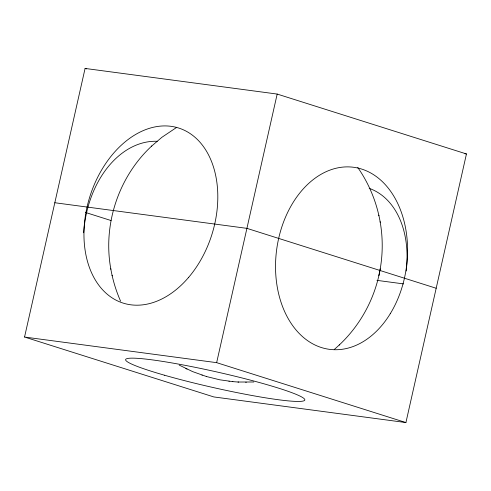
<?xml version="1.0" encoding="UTF-8"?>
<svg xmlns="http://www.w3.org/2000/svg" width="491" height="491" viewBox="0 0 491 491"><rect width="100%" height="100%" fill="white"/><g stroke="black" fill="none" stroke-linecap="round" stroke-linejoin="round"><path stroke-width="0.74" d="M151.811 145.937C118.564 176.717 102.619 224.743 110.874 269.295M339.189 345.063C358.939 326.583 372.902 302.075 378.862 275.697L378.923 275.414C382.863 257.818 383.281 239.455 380.126 221.705M378.862 275.697L380.237 268.859M24.55 337.041L85.084 68.439L277.182 94.063L466.45 153.959L405.916 422.561L213.818 396.937L24.55 337.041L216.648 362.659L405.916 422.561M216.648 362.659L277.182 94.063M151.369 146.336L161.926 137.271L176.668 127.384M334.236 349.524L339.631 344.664M253.829 381.992L238.018 382.023M245.66 382.231L246.316 382.243M232.844 381.642L219.71 379.795L206.386 376.511M232.341 381.605L238.687 382.072M464.934 153.757L466.45 153.959M54.814 202.74L246.918 228.358L436.186 288.26M376.959 280.361L403.534 283.902M228.923 381.212L229.279 381.262M201.936 375.099L202.28 375.204M85.084 68.439L86.545 68.906M85.508 212.456L111.083 220.551M206.613 376.585L192.515 371.564L179.203 365.095M185.85 368.551L187.046 369.091M357.749 167.456C369.152 183.787 376.855 202.654 380.23 222.282M120.583 301.143C115.999 290.789 112.715 279.876 110.77 268.718M378.813 215.156L378.917 215.721M112.083 275.279L112.187 275.844M83.685 232.783A91.829 65.475 -82.4 0 1 157.206 141.291M369.195 188.348A91.835 63.891 -72.4 0 1 406.198 271.001M188.562 277.458A91.835 63.891 -72.4 0 0 179.902 128.439A91.835 63.891 -72.4 0 0 84.133 240.75A91.835 63.891 -72.4 0 0 188.562 277.458M390.253 313.724A91.835 65.475 -82.4 0 0 355.803 167.615A91.835 65.475 -82.4 0 0 278.593 293.593A91.835 65.475 -82.4 0 0 390.253 313.724M164.553 375.234A91.835 8.003 12.7 0 0 304.567 400.404A91.835 8.003 12.7 0 0 176.582 363.757A91.835 8.003 12.7 0 0 164.553 375.234"/></g></svg>
